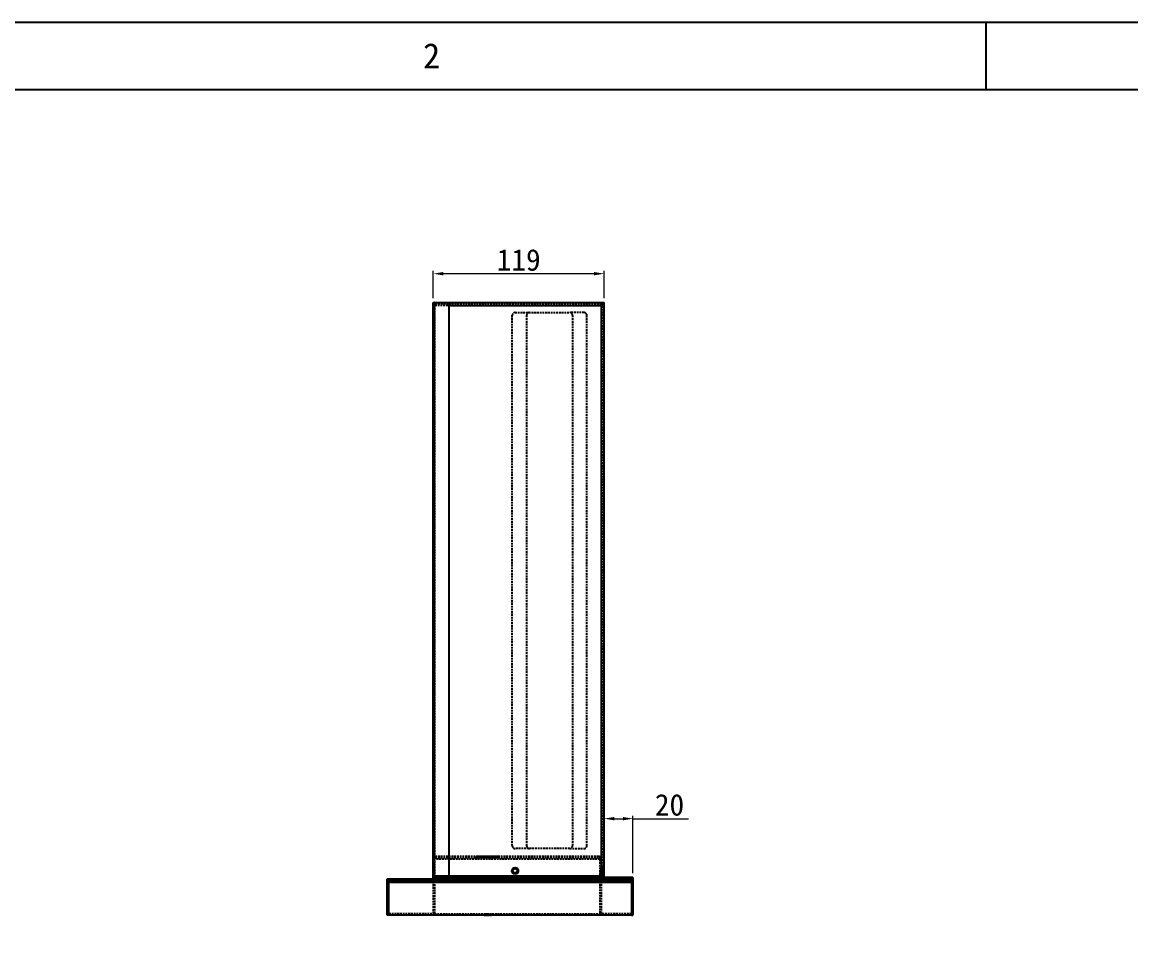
# Model space of a CAD drawing. Header units: millimetres. Extents: x 13106 to 40242, y 18888 to 28426.
# Drawn here: x 22731 to 23503, y 20313 to 20946 of the extents above; entities that cross this region are included whole.
import ezdxf
from ezdxf.enums import TextEntityAlignment as Align

# ---------------------------------------------------------------- set-up
doc = ezdxf.new("R2010")
doc.units = ezdxf.units.MM
doc.header["$PDSIZE"] = -1
doc.linetypes.add('HIDDEN', pattern=[1.905, 1.27, -0.635])
for name, color, linetype in [('02___PRT_ALL_AXES', 7, 'Continuous'), ('DEFAULT_2', 8, 'HIDDEN'), ('print', 30, 'Continuous')]:
    doc.layers.add(name, color=color, linetype=linetype)
doc.layers.add('dim', color=2, linetype='Continuous', lineweight=9)
doc.styles.add('Dartop', font='')
doc.styles.get('Dartop').set_extended_font_data('FangSong_GB2312')
doc.dimstyles.new('3', dxfattribs={"dimtxt": 15, "dimasz": 7, "dimexe": 2, "dimexo": 3, "dimgap": 2, "dimtad": 1, "dimzin": 9, "dimdsep": 46, "dimtxsty": 'Standard', "dimcen": 1, "dimadec": 1, "dimazin": 2, "dimtfac": 0.5, "dimtmove": 0, "dimatfit": 3, "dimfxl": 0, "dimtolj": 1, "dimlwd": 9, "dimlwe": 9, "dimarcsym": 0})

# ---------------------------------------------------------------- blocks, each defined once
blk = doc.blocks.new('*D331')
at = {"layer": 'Defpoints', "color": 0, "lineweight": 9, "transparency": 16777216}
for p in [(23136.07, 20392.26), (23136.07, 20356.72), (23156.07, 20351.43)]:
    blk.add_point(p, dxfattribs=at)
at = {"layer": 'dim', "color": 0, "lineweight": 9, "transparency": 16777216}
for p, q in [((23136.07, 20359.72), (23136.07, 20394.26)), ((23143.07, 20392.26), (23149.07, 20392.26)), ((23156.07, 20354.43), (23156.07, 20394.26)), ((23156.07, 20392.26), (23194.81, 20392.26))]:
    blk.add_line(p, q, dxfattribs=at)
for points in [[(23143.07, 20393.43), (23143.07, 20391.1), (23136.07, 20392.26)], [(23149.07, 20393.43), (23149.07, 20391.1), (23156.07, 20392.26)]]:
    blk.add_solid(points, dxfattribs=at)
at = {"layer": 'dim', "color": 0, "lineweight": 9, "transparency": 16777216, "insert": (23181.56, 20401.76), "char_height": 15, "attachment_point": 5}
blk.add_mtext('\\A1;20', dxfattribs=at)
blk = doc.blocks.new('*D332')
at = {"layer": 'Defpoints', "color": 0, "lineweight": 9, "transparency": 16777216}
for p in [(23017.07, 20771.46), (23017.07, 20751.43), (23136.07, 20751.43)]:
    blk.add_point(p, dxfattribs=at)
at = {"layer": 'dim', "color": 0, "lineweight": 9, "transparency": 16777216}
for p, q in [((23017.07, 20754.43), (23017.07, 20773.46)), ((23129.07, 20771.46), (23024.07, 20771.46)), ((23136.07, 20754.43), (23136.07, 20773.46))]:
    blk.add_line(p, q, dxfattribs=at)
for points in [[(23024.07, 20772.63), (23024.07, 20770.3), (23017.07, 20771.46)], [(23129.07, 20772.63), (23129.07, 20770.3), (23136.07, 20771.46)]]:
    blk.add_solid(points, dxfattribs=at)
at = {"layer": 'dim', "color": 0, "lineweight": 9, "transparency": 16777216, "insert": (23076.57, 20780.96), "char_height": 15, "attachment_point": 5}
blk.add_mtext('\\A1;119', dxfattribs=at)

msp = doc.modelspace()

# ---------------------------------------------------------------- linework, layer by layer
at = {"color": 0}
for p, q in [((23401.914, 20899.705), (23401.914, 20946.488)), ((21237.516, 20899.705), (24022.47, 20899.705))]:
    msp.add_line(p, q, dxfattribs=at)
at = {"color": 3, "linetype": 'Continuous'}
for p, q in [((23017.069, 20352.434), (23017.069, 20751.434)), ((23017.069, 20751.434), (23028.069, 20751.434)), ((23018.069, 20352.434), (23018.069, 20751.434)), ((23028.069, 20352.434), (23028.069, 20751.434)), ((23017.069, 20352.434), (23028.069, 20352.434)), ((23156.069, 20351.434), (23136.069, 20351.434)), ((22985.069, 20350.434), (23156.069, 20350.434)), ((22985.069, 20325.034), (22985.069, 20350.434)), ((23155.069, 20347.894), (22985.069, 20347.894)), ((23155.069, 20350.434), (23155.069, 20325.034)), ((23155.069, 20325.034), (22985.069, 20325.034))]:
    msp.add_line(p, q, dxfattribs=at)
at = {"color": 7, "linetype": 'Continuous'}
for p, q in [((23028.069, 20751.434), (23136.069, 20751.434)), ((23029.069, 20749.434), (23029.069, 20751.434)), ((23029.069, 20749.434), (23136.069, 20749.434)), ((23134.069, 20749.434), (23134.069, 20354.434)), ((23136.069, 20350.434), (23136.069, 20751.434)), ((23017.069, 20350.434), (23017.069, 20352.434)), ((23017.069, 20351.434), (23136.069, 20351.434)), ((23028.069, 20352.434), (23136.069, 20352.434)), ((23134.069, 20354.434), (23136.069, 20354.434)), ((23156.069, 20351.434), (23156.069, 20325.034)), ((22985.069, 20349.434), (23156.069, 20349.434)), ((22986.069, 20325.034), (22986.069, 20350.434)), ((23155.069, 20347.894), (23156.069, 20347.894)), ((23155.069, 20325.034), (23156.069, 20325.034))]:
    msp.add_line(p, q, dxfattribs=at)
msp.add_circle((23074.069, 20356.034), 1.5, dxfattribs=at)
at = {"layer": '02___PRT_ALL_AXES', "color": 8, "linetype": 'HIDDEN'}
for p, q in [((23018.069, 20751.434), (23018.069, 20352.434)), ((23063.069, 20366.034), (23047.069, 20366.034)), ((23047.069, 20365.034), (23047.069, 20366.034)), ((23063.069, 20365.034), (23047.069, 20365.034)), ((23055.069, 20365.034), (23055.069, 20366.034)), ((23063.069, 20365.034), (23063.069, 20366.034)), ((23032.569, 20351.434), (23027.569, 20351.434)), ((23027.569, 20350.434), (23027.569, 20351.434)), ((23032.569, 20350.434), (23032.569, 20351.434)), ((23072.569, 20351.434), (23067.569, 20351.434)), ((23067.569, 20350.434), (23067.569, 20351.434)), ((23072.569, 20350.434), (23072.569, 20351.434)), ((23112.569, 20351.434), (23107.569, 20351.434)), ((23107.569, 20350.434), (23107.569, 20351.434)), ((23112.569, 20350.434), (23112.569, 20351.434)), ((23134.069, 20358.284), (23135.069, 20358.284)), ((23134.069, 20353.784), (23134.069, 20358.284)), ((23135.069, 20356.034), (23134.069, 20356.034)), ((23134.069, 20353.784), (23135.069, 20353.784)), ((23135.069, 20353.784), (23135.069, 20358.284)), ((23146.319, 20351.434), (23141.819, 20351.434)), ((23141.819, 20351.434), (23141.819, 20350.434)), ((23146.319, 20351.434), (23146.319, 20350.434)), ((23032.569, 20350.434), (23027.569, 20350.434)), ((23028.569, 20349.434), (23028.569, 20350.434)), ((23031.569, 20349.434), (23028.569, 20349.434)), ((23030.069, 20350.434), (23030.069, 20349.434)), ((23031.569, 20349.434), (23031.569, 20350.434)), ((23072.569, 20350.434), (23067.569, 20350.434)), ((23068.569, 20349.434), (23068.569, 20350.434)), ((23071.569, 20349.434), (23068.569, 20349.434)), ((23070.069, 20350.434), (23070.069, 20349.434)), ((23071.569, 20349.434), (23071.569, 20350.434)), ((23112.569, 20350.434), (23107.569, 20350.434)), ((23108.569, 20349.434), (23108.569, 20350.434)), ((23111.569, 20349.434), (23108.569, 20349.434)), ((23110.069, 20350.434), (23110.069, 20349.434)), ((23111.569, 20349.434), (23111.569, 20350.434)), ((23142.569, 20350.434), (23141.819, 20350.434)), ((23145.569, 20350.434), (23142.569, 20350.434)), ((23142.569, 20349.434), (23142.569, 20350.434)), ((23145.569, 20349.434), (23142.569, 20349.434)), ((23144.069, 20350.434), (23144.069, 20349.434)), ((23146.319, 20350.434), (23145.569, 20350.434)), ((23145.569, 20349.434), (23145.569, 20350.434)), ((23052.569, 20326.034), (23057.569, 20326.034)), ((23052.569, 20326.034), (23052.569, 20325.034)), ((23052.569, 20325.034), (23057.569, 20325.034)), ((23055.069, 20325.034), (23055.069, 20326.034)), ((23057.569, 20326.034), (23057.569, 20325.034))]:
    msp.add_line(p, q, dxfattribs=at)
at = {"layer": '02___PRT_ALL_AXES', "color": 7, "linetype": 'Continuous'}
msp.add_circle((23074.069, 20356.034), 2.25, dxfattribs=at)
at = {"layer": 'DEFAULT_2', "color": 8, "linetype": 'HIDDEN'}
for p, q in [((23136.069, 20750.434), (23018.069, 20750.434)), ((23029.069, 20749.434), (23018.069, 20749.434)), ((23135.069, 20750.434), (23134.069, 20749.434)), ((23135.069, 20351.434), (23135.069, 20750.434)), ((23136.066, 20749.434), (23136.069, 20749.434)), ((23072.069, 20373.434), (23072.069, 20742.434)), ((23074.069, 20744.434), (23112.069, 20744.434)), ((23082.069, 20742.434), (23082.069, 20373.434)), ((23122.069, 20744.434), (23112.069, 20744.434)), ((23114.069, 20742.434), (23114.069, 20373.434)), ((23124.069, 20373.434), (23124.069, 20742.434)), ((23112.069, 20371.434), (23074.069, 20371.434)), ((23112.069, 20371.434), (23122.069, 20371.434)), ((23018.069, 20364.034), (23017.069, 20364.034)), ((23133.069, 20364.034), (23018.069, 20364.034)), ((23132.069, 20366.034), (23019.069, 20366.034)), ((23019.069, 20365.034), (23019.069, 20366.034)), ((23132.069, 20365.034), (23019.069, 20365.034)), ((23132.069, 20365.034), (23132.069, 20366.034)), ((23133.069, 20364.034), (23134.069, 20364.034)), ((23133.069, 20364.034), (23133.069, 20326.034)), ((23018.069, 20352.434), (23018.069, 20326.034)), ((23027.569, 20350.434), (23027.569, 20351.434)), ((23032.569, 20350.434), (23032.569, 20351.434)), ((23067.569, 20350.434), (23067.569, 20351.434)), ((23072.569, 20350.434), (23072.569, 20351.434)), ((23107.569, 20350.434), (23107.569, 20351.434)), ((23112.569, 20350.434), (23112.569, 20351.434)), ((23133.069, 20357.534), (23134.069, 20357.534)), ((23133.069, 20356.034), (23134.069, 20356.034)), ((23133.069, 20354.534), (23134.069, 20354.534)), ((23134.069, 20354.434), (23134.069, 20326.034)), ((23135.069, 20351.434), (23134.069, 20350.434)), ((23136.066, 20354.434), (23136.069, 20354.434)), ((23015.069, 20350.434), (23015.069, 20349.434)), ((23017.069, 20350.434), (23017.069, 20326.034)), ((23018.069, 20326.034), (22985.069, 20326.034)), ((23018.069, 20326.034), (23133.069, 20326.034)), ((23155.069, 20326.034), (23133.069, 20326.034))]:
    msp.add_line(p, q, dxfattribs=at)
for centre, radius, start, end in [((23018.069, 20750.434), 1, 90, 270), ((23074.069, 20742.434), 2, 90, 180), ((23084.069, 20742.434), 2, 90, 180), ((23112.069, 20742.434), 2, 0, 90), ((23122.069, 20742.434), 2, 0, 90), ((23074.069, 20373.434), 2, 180, 270), ((23084.069, 20373.434), 2, 180, 270), ((23112.069, 20373.434), 2, 270, 0), ((23122.069, 20373.434), 2, 270, 0), ((23019.069, 20364.034), 2, 90, 180), ((23019.069, 20364.034), 1, 90, 180), ((23132.069, 20364.034), 2, 0, 90), ((23132.069, 20364.034), 1, 0, 90)]:
    msp.add_arc(centre, radius, start, end, dxfattribs=at)
for points, knots in [([(23018.069, 20364.034), (23018.15, 20364.29), (23018.268, 20364.662), (23018.437, 20365.134), (23018.558, 20365.434), (23018.682, 20365.684), (23018.819, 20365.903), (23018.971, 20366.034), (23019.069, 20366.034)], [0, 0, 0, 0, 0.3508522, 0.5110664, 0.6539222, 0.7752226, 0.87245, 1, 1, 1, 1]), ([(23018.069, 20364.034), (23018.15, 20364.163), (23018.308, 20364.408), (23018.583, 20364.788), (23018.875, 20365.034), (23019.069, 20365.034)], [0, 0, 0, 0, 0.3160822, 0.5993013, 1, 1, 1, 1]), ([(23133.069, 20364.034), (23132.987, 20364.29), (23132.869, 20364.662), (23132.7, 20365.134), (23132.579, 20365.434), (23132.455, 20365.684), (23132.318, 20365.903), (23132.166, 20366.034), (23132.069, 20366.034)], [0, 0, 0, 0, 0.3508522, 0.5110664, 0.6539222, 0.7752226, 0.87245, 1, 1, 1, 1]), ([(23133.069, 20364.034), (23132.987, 20364.163), (23132.829, 20364.408), (23132.554, 20364.788), (23132.262, 20365.034), (23132.069, 20365.034)], [0, 0, 0, 0, 0.3160822, 0.5993013, 1, 1, 1, 1])]:
    msp.add_open_spline(points, degree=3, knots=knots, dxfattribs=at)
at = {"layer": 'print'}
msp.add_lwpolyline([(21143.949, 20946.488), (24116.036, 20946.488), (24116.036, 18888.03), (21143.949, 18888.03)], close=True, dxfattribs=at)

# ---------------------------------------------------------------- texts
at = {"color": 0, "style": 'Dartop'}
msp.add_text('2', height=17.544, dxfattribs=at).set_placement((23015.953, 20923.097), align=Align.MIDDLE_CENTER)

# ---------------------------------------------------------------- dimensions: what is measured, and where the dimension line sits
at = {"layer": 'dim', "lineweight": 9}
dim = msp.add_linear_dim(base=(23017.069, 20771.462), p1=(23136.069, 20751.434), p2=(23017.069, 20751.434), dimstyle='3', dxfattribs=at)
dim.commit()
dim.dimension.update_dxf_attribs({"geometry": '*D332', "text_midpoint": (23076.569, 20780.962)})
dim = msp.add_linear_dim(base=(23136.069, 20392.264), p1=(23156.069, 20351.434), p2=(23136.069, 20356.72), dimstyle='3', dxfattribs=at)
dim.commit()
dim.dimension.update_dxf_attribs({"geometry": '*D331', "text_midpoint": (23181.56, 20392.264), "dimtype": 160})

doc.saveas('drawing.dxf')
